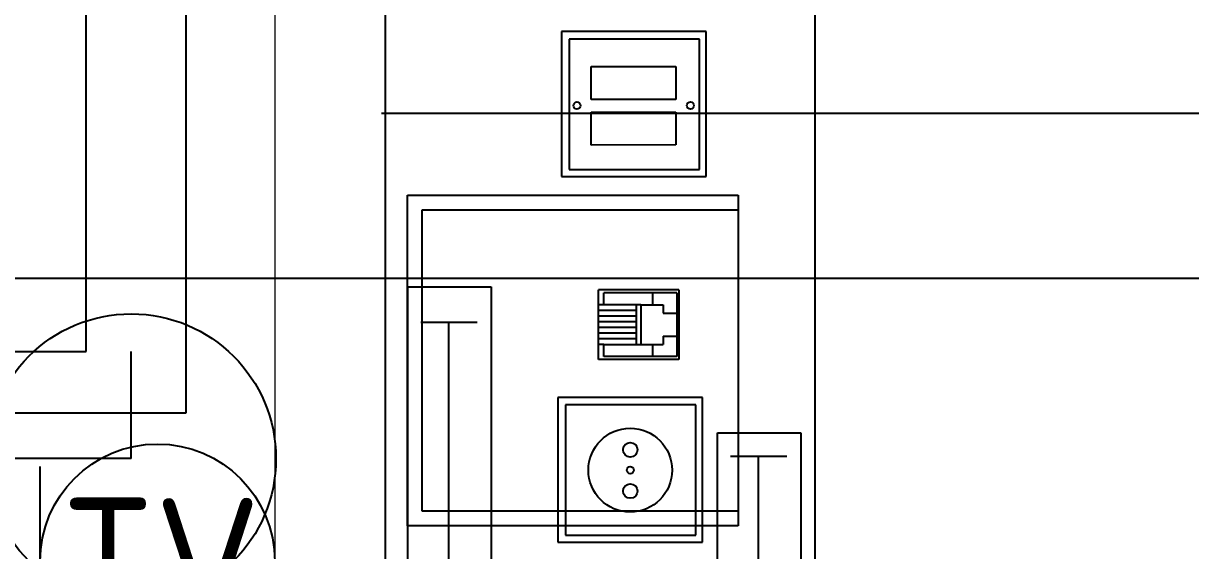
# Model space of a CAD drawing. Header units: inches. Extents: x 567429 to 582707, y 126347 to 133675.
# Drawn here: x 577566.3 to 577725, y 129240.3 to 129312.1 of the extents above; entities that cross this region are included whole.
import ezdxf
from ezdxf.enums import TextEntityAlignment as Align

# ---------------------------------------------------------------- set-up
doc = ezdxf.new("R2010")
doc.units = ezdxf.units.IN
doc.header["$MEASUREMENT"] = 0
for name, color, linetype in [('BORD', 3, 'Continuous'), ('FIRE WIRE', 4, 'Continuous'), ('mobl', 11, 'Continuous'), ('NURSE CALL WIRE', 4, 'Continuous'), ('SOCKET WIRE', 4, 'Continuous'), ('SOUND', 3, 'Continuous'), ('TEL', 3, 'Continuous'), ('wall kanaf', 4, 'Continuous')]:
    doc.layers.add(name, color=color, linetype=linetype)
doc.styles.add('ISOCP', font='isocp.shx')
doc.linetypes.add('ZIGZAG', pattern='A,0.0001,-0.2,[131,ltypeshp.shx,S=0.2,R=0,X=-0.2,Y=0],-0.4,[131,ltypeshp.shx,S=0.2,R=180,X=0.2,Y=0],-0.2', length=0.8001)

# ---------------------------------------------------------------- blocks, each defined once
blk = doc.blocks.new('BOARD2')
at = {"layer": 'BORD', "color": 4}
for p, q in [((-163.07, 0), (163.07, 0)), ((163.07, -61.63), (-163.07, -61.63))]:
    blk.add_line(p, q, dxfattribs=at)
at = {"layer": 'BORD'}
for p, q in [((-117.23, -3.2), (-40.08, -3.2)), ((-40.08, -3.2), (-40.08, -15.16)), ((-45.16, -5.07), (-45.16, -13.15)), ((-40.08, -15.16), (-117.23, -15.16)), ((-76.76, -24.74), (-76.76, -45.53)), ((-55.97, -24.74), (-76.76, -24.74)), ((-55.97, -45.53), (-55.97, -24.74)), ((-75.76, -25.85), (-75.76, -44.56)), ((-57.04, -25.85), (-75.76, -25.85)), ((-57.04, -44.56), (-57.04, -25.85)), ((-24.24, -25.26), (-24.24, -46.05)), ((-3.44, -25.26), (-24.24, -25.26)), ((-23.23, -26.36), (-23.23, -45.07)), ((-4.52, -26.36), (-23.23, -26.36)), ((-4.52, -45.07), (-4.52, -26.36)), ((-3.44, -46.05), (-3.44, -25.26)), ((-50.53, -30.56), (-40.5, -30.56)), ((-50.53, -42.12), (-50.53, -30.56)), ((-50.07, -41.82), (-50.07, -31.33)), ((-50.07, -31.33), (-48.36, -31.33)), ((-48.36, -31.33), (-48.36, -30.56)), ((-48.36, -31.33), (-48.36, -39.86)), ((-42.65, -31.33), (-42.65, -30.56)), ((-42.65, -31.33), (-40.96, -31.33)), ((-42.65, -36.67), (-42.65, -31.33)), ((-40.96, -41.82), (-40.96, -31.33)), ((-40.5, -42.12), (-40.5, -30.56)), ((-48.36, -36.06), (-42.65, -36.06)), ((-42.65, -36.67), (-48.36, -36.67)), ((-42.65, -36.67), (-42.65, -39.86)), ((-48.36, -38.32), (-50.07, -38.32)), ((-40.96, -38.32), (-42.65, -38.32)), ((-47.15, -39.86), (-48.36, -39.86)), ((-47.15, -39.86), (-47.15, -41.82)), ((-42.65, -39.86), (-43.88, -39.86)), ((-43.88, -39.86), (-43.88, -41.82)), ((-40.96, -41.82), (-50.07, -41.82)), ((-40.5, -42.12), (-50.53, -42.12)), ((-75.76, -44.56), (-57.04, -44.56)), ((-23.23, -45.07), (-4.52, -45.07)), ((-76.76, -45.53), (-55.97, -45.53)), ((-24.24, -46.05), (-3.44, -46.05)), ((-99.63, -47.66), (-61.06, -47.66)), ((-61.06, -47.66), (-61.06, -59.62)), ((-64.38, -49.53), (-64.38, -57.61)), ((-61.06, -59.62), (-99.63, -59.62))]:
    blk.add_line(p, q, dxfattribs=at)
at = {"layer": 'BORD', "color": 3}
for p, q in [((-113.4, -9.08), (-45.16, -9.08)), ((-95.81, -53.54), (-64.38, -53.54))]:
    blk.add_line(p, q, dxfattribs=at)
at = {"layer": 'BORD', "color": 30}
for p, q in [((-19.72, -41.71), (-19.72, -29.53)), ((-19.72, -29.53), (-15.01, -29.53)), ((-15.01, -29.53), (-15.01, -41.71)), ((-13.18, -41.71), (-13.18, -29.53)), ((-13.18, -29.53), (-8.47, -29.53)), ((-8.47, -29.53), (-8.47, -41.71)), ((-47.55, -36.06), (-47.55, -30.56)), ((-46.74, -36.06), (-46.74, -30.56)), ((-45.93, -36.06), (-45.93, -30.56)), ((-45.12, -36.06), (-45.12, -30.56)), ((-44.31, -36.06), (-44.31, -30.56)), ((-43.5, -36.06), (-43.5, -30.56)), ((-15.01, -41.71), (-19.72, -41.71)), ((-8.47, -41.71), (-13.18, -41.71))]:
    blk.add_line(p, q, dxfattribs=at)
for centre, radius in [((-14.05, -27.49), 0.509), ((-66.4, -35.14), 6.01), ((-66.4, -35.14), 0.509), ((-14.05, -43.78), 0.509)]:
    blk.add_circle(centre, radius, dxfattribs=at)
at = {"layer": 'BORD', "color": 2}
for centre in [(-69.41, -35.14), (-63.48, -35.14)]:
    blk.add_circle(centre, 1.04, dxfattribs=at)
blk = doc.blocks.new('CLOCK1')
at = {"layer": 'TEL', "color": 3, "ltscale": 0.5}
for p, q in [((0, 15.75), (0, 54.03)), ((-4.2, 44.16), (0, 49.75)), ((0, 49.75), (4.2, 44.16))]:
    blk.add_line(p, q, dxfattribs=at)
at = {"layer": 'TEL', "color": 2, "ltscale": 200}
for q in [(0, 14.12), (11.64, 0)]:
    blk.add_line((0, 0), q, dxfattribs=at)
at = {"layer": 'TEL', "color": 3, "ltscale": 0.5}
blk.add_circle((0, 0), 15.75, dxfattribs=at)
blk = doc.blocks.new('TV.EN')
at = {"layer": 'SOUND', "color": 3}
blk.add_line((-19.64, -15.88), (-19.64, 15.88), dxfattribs=at)
blk.add_circle((0, 0), 19.64, dxfattribs=at)
at = {"layer": 'SOUND', "color": 2, "style": 'ISOCP'}
blk.add_text('TV', height=22, dxfattribs=at).set_placement((0.62, -0.32), align=Align.MIDDLE)

msp = doc.modelspace()

# ---------------------------------------------------------------- linework, layer by layer
at = {"layer": 'FIRE WIRE'}
msp.add_line((577930.28, 129277.34), (577456.4, 129277.34), dxfattribs=at)
at = {"layer": 'mobl', "color": 15, "linetype": 'ZIGZAG', "ltscale": 20}
msp.add_line((577869.99, 129299.79), (577614.99, 129299.79), dxfattribs=at)
at = {"layer": 'mobl', "color": 15}
for p, q in [((577618.49, 129288.7), (577663.49, 129288.7)), ((577618.49, 129243.7), (577618.49, 129288.7)), ((577663.49, 129288.7), (577663.49, 129243.7)), ((577620.49, 129286.7), (577663.49, 129286.7)), ((577620.49, 129245.7), (577620.49, 129286.7)), ((577663.49, 129245.7), (577620.49, 129245.7)), ((577663.49, 129243.7), (577618.49, 129243.7))]:
    msp.add_line(p, q, dxfattribs=at)
at = {"layer": 'NURSE CALL WIRE'}
for p, q in [((577588.42, 129259.09), (577588.42, 129457.54)), ((577300.72, 129259.09), (577588.42, 129259.09))]:
    msp.add_line(p, q, dxfattribs=at)
at = {"layer": 'SOCKET WIRE'}
for p, q in [((577574.8, 129267.42), (577574.8, 129457.54)), ((577300.72, 129267.42), (577574.8, 129267.42))]:
    msp.add_line(p, q, dxfattribs=at)
at = {"layer": 'wall kanaf', "color": 15, "lineweight": 20, "ltscale": 0.1}
for p, q in [((577600.49, 129020.79), (577600.49, 129767.79)), ((577615.49, 129082.79), (577615.49, 129535.29))]:
    msp.add_line(p, q, dxfattribs=at)

# ---------------------------------------------------------------- block references
at = {"layer": 'BORD', "ltscale": 5, "xscale": 0.947301618010808, "yscale": 0.947301618010808, "zscale": 0.947301618010808, "rotation": 90.0091431634973}
msp.add_blockref('BOARD2', (577615.51, 129314.19), dxfattribs=at)
at = {"layer": 'SOUND', "color": 4, "ltscale": 0.1, "xscale": 0.8126270270440727, "yscale": 0.8126270270440727, "zscale": 0.8126270270440727}
msp.add_blockref('TV.EN', (577584.49, 129238.88), dxfattribs=at)
at = {"layer": 'TEL', "xscale": 1.25, "yscale": 1.25, "zscale": 1.25, "rotation": 90}
msp.add_blockref('CLOCK1', (577580.93, 129252.86), dxfattribs=at)

doc.saveas('drawing.dxf')
